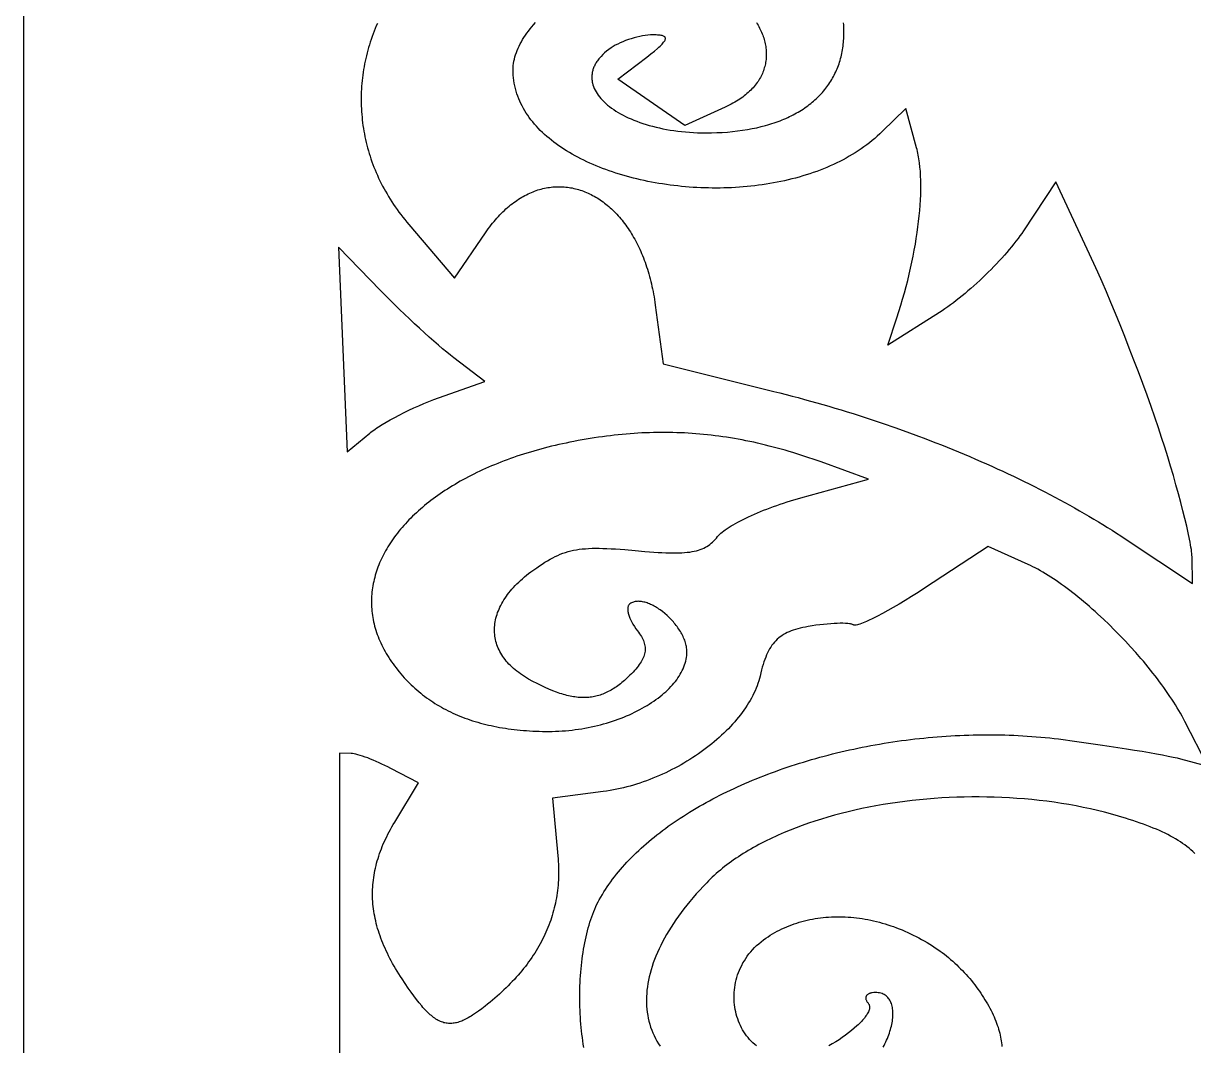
# Model space of a CAD drawing. Extents: x -500 to 500, y -999 to 1001.
# Drawn here: x -500.1 to -209, y -636.5 to -382.3 of the extents above; entities that cross this region are included whole.
import ezdxf

# ---------------------------------------------------------------- set-up
doc = ezdxf.new("R2010")
doc.units = 0
doc.layers.add('LAYER_1', color=18, linetype='CONTINUOUS')

msp = doc.modelspace()

# ---------------------------------------------------------------- linework, layer by layer
at = {"layer": 'LAYER_1'}
for points in [[(-0.07, -999.47), (499.93, -999.47), (497.95, 1000.53), (-500.07, 1000.53), (-500.07, -999.47)], [(-396.81, -475.4), (-385.32, -471.31), (-393.02, -465.43), (-393.86, -464.78), (-394.78, -464.03), (-395.78, -463.2), (-396.84, -462.29), (-397.95, -461.32), (-399.11, -460.29), (-400.31, -459.22), (-401.54, -458.1), (-402.78, -456.95), (-404.04, -455.78), (-405.29, -454.59), (-406.53, -453.39), (-407.75, -452.2), (-408.95, -451.02), (-410.1, -449.86), (-411.21, -448.73), (-421.71, -437.9), (-419.52, -488.83), (-413.91, -484.16), (-413.61, -483.92), (-413.28, -483.66), (-412.92, -483.41), (-412.55, -483.14), (-412.15, -482.87), (-411.73, -482.59), (-410.82, -482.03), (-409.85, -481.45), (-408.81, -480.85), (-407.71, -480.26), (-406.57, -479.66), (-405.39, -479.07), (-404.18, -478.48), (-402.96, -477.91), (-401.72, -477.36), (-400.47, -476.82), (-399.23, -476.32), (-398.01, -475.84)], [(-335.04, -538.49), (-335.04, -538.19), (-335.07, -537.88), (-335.1, -537.57), (-335.15, -537.26), (-335.21, -536.94), (-335.29, -536.63), (-335.37, -536.32), (-335.47, -536), (-335.58, -535.68), (-335.7, -535.37), (-335.84, -535.05), (-335.98, -534.74), (-336.13, -534.42), (-336.3, -534.11), (-336.47, -533.8), (-336.65, -533.49), (-336.85, -533.18), (-337.05, -532.88), (-337.25, -532.57), (-337.47, -532.27), (-337.69, -531.98), (-337.92, -531.68), (-338.16, -531.39), (-338.4, -531.11), (-338.9, -530.55), (-339.43, -530.02), (-339.97, -529.51), (-340.53, -529.02), (-341.1, -528.56), (-341.68, -528.13), (-341.97, -527.92), (-342.27, -527.73), (-342.56, -527.54), (-342.86, -527.37), (-343.15, -527.2), (-343.45, -527.04), (-343.74, -526.89), (-344.04, -526.75), (-344.33, -526.63), (-344.62, -526.51), (-344.91, -526.4), (-345.2, -526.31), (-345.49, -526.23), (-345.77, -526.16), (-346.05, -526.1), (-346.32, -526.05), (-346.59, -526.02), (-346.86, -526), (-347.12, -525.99), (-347.38, -526), (-347.63, -526.02), (-347.87, -526.06), (-348.11, -526.11), (-348.34, -526.17), (-348.57, -526.26), (-348.79, -526.35), (-349, -526.46), (-349.2, -526.59), (-349.31, -526.68), (-349.4, -526.77), (-349.49, -526.88), (-349.56, -527), (-349.62, -527.13), (-349.67, -527.28), (-349.71, -527.43), (-349.73, -527.59), (-349.75, -527.76), (-349.75, -527.94), (-349.74, -528.13), (-349.73, -528.33), (-349.7, -528.54), (-349.66, -528.75), (-349.61, -528.97), (-349.55, -529.19), (-349.49, -529.42), (-349.41, -529.66), (-349.22, -530.15), (-349, -530.66), (-348.73, -531.18), (-348.44, -531.71), (-348.1, -532.25), (-347.73, -532.79), (-347.33, -533.33), (-347.06, -533.69), (-346.81, -534.04), (-346.57, -534.39), (-346.36, -534.74), (-346.18, -535.08), (-346.01, -535.42), (-345.86, -535.75), (-345.73, -536.08), (-345.63, -536.41), (-345.54, -536.74), (-345.48, -537.06), (-345.44, -537.39), (-345.42, -537.71), (-345.42, -538.04), (-345.44, -538.36), (-345.49, -538.69), (-345.55, -539.01), (-345.64, -539.34), (-345.75, -539.67), (-345.88, -540.01), (-346.03, -540.34), (-346.21, -540.68), (-346.41, -541.03), (-346.63, -541.38), (-346.87, -541.73), (-347.13, -542.09), (-347.42, -542.45), (-347.73, -542.83), (-348.06, -543.2), (-348.42, -543.59), (-348.8, -543.98), (-349.2, -544.38), (-349.88, -545.03), (-350.55, -545.64), (-351.22, -546.2), (-351.55, -546.47), (-351.89, -546.73), (-352.22, -546.98), (-352.55, -547.22), (-352.89, -547.44), (-353.22, -547.66), (-353.56, -547.87), (-353.89, -548.07), (-354.23, -548.26), (-354.57, -548.43), (-354.91, -548.6), (-355.25, -548.76), (-355.59, -548.91), (-355.93, -549.05), (-356.27, -549.17), (-356.62, -549.29), (-356.96, -549.4), (-357.31, -549.5), (-357.66, -549.59), (-358.02, -549.67), (-358.37, -549.73), (-358.73, -549.79), (-359.09, -549.84), (-359.45, -549.88), (-359.82, -549.91), (-360.19, -549.93), (-360.56, -549.93), (-360.94, -549.93), (-361.31, -549.92), (-361.7, -549.9), (-362.08, -549.87), (-362.47, -549.83), (-362.87, -549.78), (-363.26, -549.72), (-363.67, -549.65), (-364.07, -549.57), (-364.48, -549.48), (-364.9, -549.38), (-365.32, -549.27), (-365.74, -549.15), (-366.17, -549.02), (-366.61, -548.88), (-367.5, -548.57), (-368.41, -548.22), (-369.34, -547.84), (-370.29, -547.41), (-371.28, -546.95), (-372.28, -546.44), (-373.32, -545.9), (-374.39, -545.32), (-374.92, -545.01), (-375.43, -544.7), (-375.93, -544.38), (-376.41, -544.05), (-376.87, -543.72), (-377.32, -543.38), (-377.75, -543.03), (-378.16, -542.68), (-378.55, -542.32), (-378.93, -541.96), (-379.29, -541.59), (-379.63, -541.22), (-379.96, -540.84), (-380.27, -540.45), (-380.56, -540.06), (-380.83, -539.67), (-381.09, -539.27), (-381.33, -538.87), (-381.55, -538.46), (-381.76, -538.05), (-381.94, -537.63), (-382.12, -537.22), (-382.27, -536.79), (-382.41, -536.37), (-382.53, -535.94), (-382.63, -535.51), (-382.71, -535.07), (-382.78, -534.64), (-382.83, -534.2), (-382.87, -533.76), (-382.88, -533.31), (-382.88, -532.87), (-382.86, -532.42), (-382.83, -531.97), (-382.78, -531.52), (-382.71, -531.07), (-382.62, -530.62), (-382.52, -530.17), (-382.4, -529.71), (-382.26, -529.26), (-382.11, -528.8), (-381.93, -528.35), (-381.74, -527.9), (-381.54, -527.44), (-381.32, -526.99), (-381.08, -526.54), (-380.82, -526.08), (-380.54, -525.63), (-380.25, -525.18), (-379.94, -524.73), (-379.62, -524.29), (-379.28, -523.84), (-378.92, -523.4), (-378.54, -522.96), (-378.15, -522.52), (-377.74, -522.08), (-377.31, -521.65), (-376.86, -521.22), (-376.4, -520.79), (-375.92, -520.36), (-375.43, -519.94), (-374.91, -519.52), (-374.39, -519.1), (-373.84, -518.69), (-373.1, -518.15), (-372.38, -517.64), (-371.68, -517.16), (-371, -516.71), (-370.34, -516.28), (-369.69, -515.89), (-369.04, -515.52), (-368.41, -515.17), (-367.77, -514.85), (-367.14, -514.56), (-366.51, -514.29), (-365.87, -514.05), (-365.23, -513.83), (-364.57, -513.63), (-363.9, -513.46), (-363.22, -513.3), (-362.52, -513.17), (-361.79, -513.06), (-361.05, -512.97), (-360.27, -512.9), (-359.47, -512.85), (-358.63, -512.81), (-357.76, -512.8), (-356.86, -512.8), (-355.91, -512.82), (-354.92, -512.85), (-353.88, -512.9), (-352.79, -512.96), (-351.65, -513.04), (-350.46, -513.14), (-347.9, -513.36), (-345.46, -513.58), (-344.33, -513.67), (-343.25, -513.75), (-342.21, -513.81), (-341.23, -513.86), (-340.3, -513.9), (-339.41, -513.93), (-338.56, -513.95), (-337.76, -513.95), (-337, -513.93), (-336.28, -513.9), (-335.59, -513.86), (-334.94, -513.8), (-334.33, -513.73), (-333.74, -513.64), (-333.19, -513.54), (-332.67, -513.42), (-332.17, -513.28), (-331.7, -513.13), (-331.25, -512.96), (-330.82, -512.77), (-330.41, -512.56), (-330.03, -512.34), (-329.66, -512.1), (-329.3, -511.84), (-328.96, -511.56), (-328.63, -511.27), (-328.3, -510.95), (-327.99, -510.62), (-327.69, -510.26), (-327.38, -509.88), (-327.16, -509.62), (-326.9, -509.35), (-326.6, -509.07), (-326.26, -508.78), (-325.88, -508.49), (-325.47, -508.18), (-325.02, -507.88), (-324.54, -507.57), (-324.03, -507.25), (-323.49, -506.93), (-322.92, -506.61), (-322.32, -506.29), (-321.7, -505.96), (-321.05, -505.63), (-320.38, -505.3), (-319.69, -504.97), (-318.97, -504.65), (-318.24, -504.32), (-317.49, -503.99), (-316.72, -503.67), (-315.94, -503.35), (-315.14, -503.04), (-314.33, -502.73), (-313.5, -502.42), (-312.67, -502.12), (-311.83, -501.83), (-310.98, -501.54), (-310.12, -501.26), (-309.26, -500.99), (-308.4, -500.72), (-307.53, -500.47), (-306.67, -500.23), (-289.86, -495.59), (-301.64, -491.34), (-303.65, -490.63), (-304.66, -490.29), (-305.66, -489.95), (-306.66, -489.63), (-307.65, -489.31), (-308.64, -489.01), (-309.63, -488.71), (-310.61, -488.42), (-311.6, -488.15), (-312.58, -487.88), (-313.55, -487.62), (-314.53, -487.37), (-315.5, -487.12), (-316.47, -486.89), (-317.44, -486.67), (-318.41, -486.45), (-319.38, -486.25), (-320.34, -486.05), (-321.3, -485.86), (-322.26, -485.68), (-323.22, -485.52), (-324.18, -485.36), (-325.14, -485.2), (-326.1, -485.06), (-327.06, -484.93), (-328.01, -484.8), (-328.97, -484.69), (-329.92, -484.58), (-330.88, -484.48), (-331.83, -484.4), (-332.79, -484.32), (-333.74, -484.25), (-334.7, -484.18), (-335.66, -484.13), (-336.61, -484.09), (-337.57, -484.05), (-338.53, -484.03), (-339.49, -484.01), (-340.45, -484), (-341.41, -484), (-342.37, -484.01), (-343.34, -484.03), (-344.3, -484.05), (-345.27, -484.09), (-346.24, -484.13), (-347.21, -484.19), (-348.18, -484.25), (-349.16, -484.32), (-350.14, -484.4), (-351.12, -484.49), (-352.1, -484.58), (-353.08, -484.69), (-354.07, -484.8), (-355.06, -484.93), (-356.06, -485.06), (-357.05, -485.2), (-358.06, -485.35), (-359.06, -485.51), (-360.07, -485.67), (-361.08, -485.85), (-362.09, -486.03), (-363.11, -486.22), (-364.14, -486.42), (-365.07, -486.62), (-365.99, -486.81), (-366.9, -487.01), (-367.81, -487.22), (-368.71, -487.44), (-369.61, -487.66), (-370.49, -487.89), (-371.37, -488.12), (-372.24, -488.36), (-373.1, -488.61), (-373.96, -488.86), (-374.81, -489.12), (-375.65, -489.38), (-376.48, -489.65), (-377.3, -489.93), (-378.12, -490.21), (-378.93, -490.49), (-379.73, -490.79), (-380.52, -491.08), (-381.31, -491.39), (-382.08, -491.69), (-382.85, -492.01), (-383.61, -492.32), (-384.36, -492.65), (-385.1, -492.97), (-385.84, -493.31), (-386.56, -493.65), (-387.28, -493.99), (-387.99, -494.34), (-388.69, -494.69), (-389.38, -495.04), (-390.07, -495.41), (-390.74, -495.77), (-391.41, -496.14), (-392.06, -496.52), (-392.71, -496.9), (-393.35, -497.28), (-393.98, -497.67), (-394.6, -498.06), (-395.21, -498.46), (-395.81, -498.86), (-396.41, -499.26), (-396.99, -499.67), (-397.57, -500.08), (-398.13, -500.5), (-398.69, -500.92), (-399.23, -501.34), (-399.77, -501.77), (-400.3, -502.2), (-400.82, -502.63), (-401.33, -503.07), (-401.83, -503.51), (-402.31, -503.95), (-402.79, -504.4), (-403.26, -504.85), (-403.72, -505.3), (-404.17, -505.76), (-404.61, -506.22), (-405.04, -506.68), (-405.46, -507.14), (-405.87, -507.61), (-406.27, -508.08), (-406.66, -508.55), (-407.04, -509.03), (-407.41, -509.51), (-407.77, -509.99), (-408.12, -510.47), (-408.45, -510.96), (-408.78, -511.45), (-409.1, -511.94), (-409.4, -512.43), (-409.7, -512.92), (-409.98, -513.42), (-410.26, -513.92), (-410.52, -514.42), (-410.77, -514.92), (-411.01, -515.43), (-411.25, -515.93), (-411.46, -516.44), (-411.67, -516.95), (-411.87, -517.46), (-412.06, -517.97), (-412.23, -518.48), (-412.4, -519), (-412.55, -519.52), (-412.69, -520.03), (-412.82, -520.55), (-412.94, -521.07), (-413.04, -521.59), (-413.14, -522.11), (-413.22, -522.64), (-413.3, -523.16), (-413.36, -523.68), (-413.41, -524.21), (-413.44, -524.74), (-413.47, -525.26), (-413.48, -525.79), (-413.48, -526.32), (-413.47, -526.84), (-413.45, -527.37), (-413.42, -527.9), (-413.37, -528.43), (-413.31, -528.96), (-413.24, -529.49), (-413.16, -530.02), (-413.06, -530.55), (-412.95, -531.08), (-412.83, -531.61), (-412.7, -532.13), (-412.56, -532.66), (-412.4, -533.19), (-412.23, -533.72), (-412.04, -534.25), (-411.85, -534.77), (-411.64, -535.3), (-411.42, -535.83), (-411.19, -536.35), (-410.94, -536.88), (-410.68, -537.4), (-410.41, -537.92), (-410.12, -538.44), (-409.82, -538.97), (-409.51, -539.49), (-409.18, -540), (-408.85, -540.52), (-408.49, -541.04), (-408.13, -541.55), (-407.75, -542.07), (-407.36, -542.57), (-406.97, -543.07), (-406.57, -543.56), (-406.16, -544.05), (-405.75, -544.52), (-405.33, -544.99), (-404.9, -545.45), (-404.47, -545.9), (-404.03, -546.34), (-403.58, -546.78), (-403.13, -547.2), (-402.67, -547.62), (-402.2, -548.03), (-401.73, -548.43), (-401.25, -548.83), (-400.76, -549.21), (-400.27, -549.59), (-399.77, -549.96), (-399.26, -550.32), (-398.75, -550.68), (-398.23, -551.02), (-397.71, -551.36), (-397.17, -551.69), (-396.63, -552.01), (-396.09, -552.33), (-395.53, -552.63), (-394.97, -552.93), (-394.4, -553.22), (-393.83, -553.5), (-393.25, -553.77), (-392.66, -554.04), (-392.07, -554.29), (-391.47, -554.54), (-390.86, -554.79), (-390.24, -555.02), (-389.62, -555.24), (-388.99, -555.46), (-388.35, -555.67), (-387.71, -555.87), (-387.06, -556.07), (-386.4, -556.25), (-385.74, -556.43), (-385.07, -556.6), (-384.39, -556.76), (-383.71, -556.91), (-383.02, -557.06), (-382.32, -557.2), (-381.61, -557.33), (-380.9, -557.45), (-380.18, -557.56), (-379.45, -557.67), (-378.72, -557.77), (-377.97, -557.86), (-377.23, -557.94), (-376.47, -558.02), (-375.71, -558.08), (-374.94, -558.14), (-374.16, -558.19), (-373.38, -558.24), (-372.59, -558.27), (-371.79, -558.3), (-370.98, -558.32), (-370.17, -558.33), (-369.35, -558.33), (-368.52, -558.33), (-367.69, -558.31), (-366.86, -558.27), (-366.04, -558.22), (-365.22, -558.16), (-364.4, -558.09), (-363.59, -558), (-362.78, -557.9), (-361.98, -557.79), (-361.18, -557.67), (-360.38, -557.53), (-359.6, -557.38), (-358.81, -557.22), (-358.04, -557.05), (-357.27, -556.87), (-356.51, -556.68), (-355.75, -556.47), (-355, -556.26), (-354.26, -556.03), (-353.53, -555.8), (-352.81, -555.55), (-352.1, -555.3), (-351.39, -555.03), (-350.7, -554.76), (-350.01, -554.48), (-349.34, -554.19), (-348.68, -553.88), (-348.03, -553.58), (-347.39, -553.26), (-346.76, -552.93), (-346.15, -552.6), (-345.54, -552.26), (-344.95, -551.91), (-344.38, -551.55), (-343.81, -551.19), (-343.26, -550.82), (-342.73, -550.44), (-342.21, -550.06), (-341.71, -549.67), (-341.22, -549.28), (-340.74, -548.87), (-340.29, -548.47), (-339.85, -548.06), (-339.42, -547.64), (-339.02, -547.21), (-338.63, -546.79), (-338.26, -546.35), (-337.9, -545.92), (-337.57, -545.48), (-337.26, -545.03), (-336.96, -544.58), (-336.68, -544.13), (-336.43, -543.67), (-336.19, -543.22), (-335.98, -542.75), (-335.78, -542.29), (-335.61, -541.82), (-335.46, -541.35), (-335.33, -540.88), (-335.23, -540.4), (-335.14, -539.93), (-335.08, -539.45), (-335.05, -538.97)]]:
    msp.add_lwpolyline(points, close=True, dxfattribs=at)
for points in [[(-412.01, -382.26), (-412.29, -382.91), (-412.57, -383.57), (-412.83, -384.24), (-413.08, -384.9), (-413.32, -385.57), (-413.55, -386.24), (-413.78, -386.91), (-413.99, -387.59), (-414.19, -388.26), (-414.38, -388.94), (-414.56, -389.62), (-414.73, -390.3), (-414.89, -390.99), (-415.04, -391.67), (-415.18, -392.36), (-415.31, -393.05), (-415.43, -393.74), (-415.54, -394.43), (-415.64, -395.12), (-415.73, -395.82), (-415.81, -396.51), (-415.87, -397.21), (-415.93, -397.9), (-415.97, -398.6), (-416.01, -399.3), (-416.03, -400), (-416.05, -400.7), (-416.05, -401.4), (-416.04, -402.09), (-416.03, -402.79), (-416, -403.49), (-415.96, -404.19), (-415.91, -404.89), (-415.84, -405.59), (-415.77, -406.29), (-415.69, -406.99), (-415.6, -407.68), (-415.49, -408.38), (-415.37, -409.08), (-415.25, -409.77), (-415.11, -410.47), (-414.96, -411.16), (-414.8, -411.85), (-414.63, -412.55), (-414.45, -413.24), (-414.25, -413.93), (-414.05, -414.61), (-413.83, -415.3), (-413.61, -415.98), (-413.37, -416.67), (-413.12, -417.35), (-412.86, -418.03), (-412.58, -418.7), (-412.3, -419.38), (-412.01, -420.05), (-411.7, -420.72), (-411.38, -421.39), (-411.05, -422.05), (-410.71, -422.72), (-410.36, -423.38), (-410, -424.03), (-409.62, -424.69), (-409.24, -425.34), (-408.84, -425.99), (-408.43, -426.63), (-408.01, -427.28), (-407.57, -427.92), (-407.13, -428.55), (-406.67, -429.18), (-406.2, -429.81), (-405.72, -430.44), (-405.23, -431.06), (-404.73, -431.68), (-404.21, -432.29), (-392.83, -445.62), (-385.11, -434.32), (-384.77, -433.82), (-384.42, -433.34), (-384.07, -432.87), (-383.71, -432.4), (-383.36, -431.95), (-383, -431.52), (-382.63, -431.09), (-382.27, -430.67), (-381.9, -430.27), (-381.53, -429.87), (-381.16, -429.49), (-380.78, -429.12), (-380.41, -428.76), (-380.03, -428.41), (-379.64, -428.07), (-379.26, -427.75), (-378.87, -427.43), (-378.49, -427.13), (-378.1, -426.83), (-377.7, -426.55), (-377.31, -426.28), (-376.92, -426.01), (-376.52, -425.76), (-376.12, -425.52), (-375.72, -425.29), (-375.32, -425.08), (-374.92, -424.87), (-374.52, -424.67), (-374.11, -424.48), (-373.71, -424.31), (-373.3, -424.14), (-372.9, -423.98), (-372.49, -423.84), (-372.08, -423.7), (-371.68, -423.58), (-371.27, -423.47), (-370.86, -423.36), (-370.45, -423.27), (-370.04, -423.18), (-369.63, -423.11), (-369.22, -423.05), (-368.81, -422.99), (-368.4, -422.95), (-368, -422.92), (-367.59, -422.89), (-367.18, -422.88), (-366.77, -422.88), (-366.36, -422.88), (-365.96, -422.9), (-365.55, -422.93), (-365.15, -422.96), (-364.74, -423.01), (-364.34, -423.06), (-363.94, -423.13), (-363.54, -423.2), (-363.14, -423.29), (-362.74, -423.38), (-362.34, -423.49), (-361.95, -423.6), (-361.55, -423.72), (-361.16, -423.85), (-360.77, -424), (-360.38, -424.15), (-359.99, -424.31), (-359.61, -424.47), (-359.22, -424.65), (-358.84, -424.84), (-358.47, -425.04), (-358.09, -425.24), (-357.71, -425.46), (-357.34, -425.68), (-356.97, -425.92), (-356.61, -426.16), (-356.24, -426.41), (-355.88, -426.67), (-355.53, -426.94), (-355.17, -427.22), (-354.82, -427.5), (-354.47, -427.8), (-354.12, -428.1), (-353.78, -428.42), (-353.44, -428.74), (-353.11, -429.07), (-352.77, -429.41), (-352.44, -429.75), (-352.12, -430.11), (-351.8, -430.48), (-351.48, -430.85), (-351.17, -431.23), (-350.86, -431.62), (-350.55, -432.02), (-350.25, -432.42), (-349.96, -432.84), (-349.66, -433.26), (-349.38, -433.69), (-349.09, -434.13), (-348.81, -434.58), (-348.54, -435.04), (-348.27, -435.5), (-348, -435.97), (-347.75, -436.45), (-347.49, -436.94), (-347.24, -437.44), (-347, -437.94), (-346.76, -438.45), (-346.52, -438.97), (-346.29, -439.5), (-346.07, -440.03), (-345.85, -440.58), (-345.64, -441.13), (-345.44, -441.69), (-345.24, -442.25), (-345.04, -442.83), (-344.85, -443.41), (-344.67, -443.99), (-344.5, -444.59), (-344.33, -445.19), (-344.16, -445.81), (-344.01, -446.42), (-343.86, -447.05), (-343.71, -447.68), (-343.57, -448.32), (-343.44, -448.97), (-343.32, -449.63), (-343.2, -450.29), (-343.09, -450.96), (-342.99, -451.63), (-342.9, -452.32), (-340.93, -466.97), (-313.43, -473.77), (-311.89, -474.15), (-310.36, -474.54), (-308.83, -474.94), (-307.31, -475.34), (-305.78, -475.76), (-304.26, -476.18), (-302.74, -476.6), (-301.22, -477.04), (-299.71, -477.48), (-298.2, -477.93), (-296.69, -478.38), (-295.18, -478.85), (-293.68, -479.31), (-292.18, -479.79), (-289.2, -480.76), (-286.23, -481.76), (-283.28, -482.78), (-280.35, -483.83), (-277.45, -484.9), (-276, -485.44), (-274.56, -485.99), (-273.13, -486.55), (-271.7, -487.11), (-270.28, -487.68), (-268.87, -488.25), (-267.46, -488.83), (-266.06, -489.41), (-264.66, -490), (-263.28, -490.6), (-261.9, -491.2), (-260.53, -491.8), (-259.17, -492.41), (-257.81, -493.02), (-256.46, -493.64), (-255.13, -494.27), (-253.8, -494.89), (-252.48, -495.53), (-251.16, -496.16), (-249.86, -496.81), (-248.57, -497.45), (-247.28, -498.1), (-246.01, -498.76), (-244.74, -499.42), (-243.49, -500.08), (-242.25, -500.75), (-241.01, -501.42), (-239.79, -502.09), (-238.58, -502.77), (-237.37, -503.45), (-236.18, -504.14), (-235.01, -504.83), (-233.84, -505.52), (-232.68, -506.21), (-231.54, -506.91), (-230.4, -507.62), (-229.28, -508.32), (-228.18, -509.03), (-227.08, -509.74), (-226, -510.46), (-209.3, -521.57), (-209.38, -514.92), (-209.4, -514.55), (-209.43, -514.12), (-209.48, -513.64), (-209.55, -513.11), (-209.64, -512.53), (-209.75, -511.91), (-209.87, -511.24), (-210.01, -510.52), (-210.33, -508.97), (-210.71, -507.26), (-211.15, -505.42), (-211.64, -503.46), (-212.18, -501.4), (-212.76, -499.24), (-213.38, -497.01), (-214.03, -494.72), (-214.72, -492.38), (-215.44, -490.02), (-216.18, -487.64), (-216.94, -485.26), (-217.75, -482.81), (-218.63, -480.23), (-219.58, -477.52), (-220.58, -474.73), (-221.63, -471.86), (-222.72, -468.94), (-223.84, -466), (-224.98, -463.05), (-226.13, -460.12), (-227.29, -457.23), (-228.44, -454.4), (-229.57, -451.66), (-230.69, -449.02), (-231.77, -446.51), (-232.82, -444.15), (-233.82, -441.96), (-243.22, -421.66), (-251.29, -433.84), (-251.72, -434.48), (-252.18, -435.12), (-252.66, -435.78), (-253.17, -436.45), (-253.71, -437.13), (-254.26, -437.82), (-254.84, -438.51), (-255.44, -439.21), (-256.05, -439.91), (-256.68, -440.62), (-257.33, -441.32), (-257.99, -442.03), (-258.67, -442.73), (-259.35, -443.44), (-260.05, -444.13), (-260.76, -444.83), (-261.47, -445.51), (-262.19, -446.19), (-262.92, -446.86), (-263.65, -447.52), (-264.38, -448.17), (-265.11, -448.8), (-265.84, -449.42), (-266.57, -450.03), (-267.3, -450.61), (-268.02, -451.18), (-268.74, -451.73), (-269.45, -452.26), (-270.15, -452.77), (-270.84, -453.25), (-271.52, -453.71), (-272.19, -454.14), (-285.02, -462.26), (-282.81, -455.49), (-282.3, -453.93), (-281.82, -452.37), (-281.36, -450.81), (-280.93, -449.26), (-280.51, -447.72), (-280.11, -446.18), (-279.74, -444.65), (-279.39, -443.13), (-279.06, -441.62), (-278.75, -440.13), (-278.46, -438.65), (-278.2, -437.18), (-277.96, -435.73), (-277.74, -434.3), (-277.55, -432.89), (-277.38, -431.5), (-277.23, -430.14), (-277.1, -428.79), (-277, -427.47), (-276.92, -426.18), (-276.87, -424.92), (-276.84, -423.68), (-276.83, -422.48), (-276.85, -421.31), (-276.89, -420.17), (-276.96, -419.06), (-277.05, -417.99), (-277.17, -416.96), (-277.24, -416.46), (-277.31, -415.96), (-277.39, -415.48), (-277.48, -415.01), (-277.57, -414.55), (-277.67, -414.1), (-277.78, -413.65), (-277.89, -413.23), (-280.57, -403.4), (-286.43, -409.16), (-287.04, -409.75), (-287.66, -410.32), (-288.3, -410.88), (-288.95, -411.43), (-289.62, -411.96), (-290.3, -412.48), (-290.99, -412.99), (-291.7, -413.48), (-292.42, -413.96), (-293.14, -414.43), (-293.89, -414.89), (-294.64, -415.33), (-295.4, -415.76), (-296.18, -416.18), (-296.96, -416.58), (-297.76, -416.98), (-298.56, -417.36), (-299.38, -417.72), (-300.2, -418.08), (-301.04, -418.42), (-301.88, -418.75), (-302.73, -419.07), (-303.59, -419.38), (-304.45, -419.67), (-305.33, -419.95), (-306.21, -420.22), (-307.09, -420.48), (-307.99, -420.72), (-308.89, -420.96), (-309.8, -421.18), (-310.71, -421.39), (-311.63, -421.59), (-312.55, -421.78), (-313.48, -421.95), (-314.41, -422.12), (-315.34, -422.27), (-316.28, -422.41), (-317.23, -422.54), (-318.17, -422.66), (-319.12, -422.76), (-320.07, -422.86), (-321.03, -422.94), (-321.98, -423.01), (-322.94, -423.08), (-323.9, -423.13), (-324.86, -423.17), (-325.82, -423.2), (-326.78, -423.21), (-327.75, -423.22), (-328.71, -423.22), (-329.67, -423.2), (-330.63, -423.18), (-331.59, -423.14), (-332.55, -423.09), (-333.5, -423.04), (-334.46, -422.97), (-335.41, -422.89), (-336.36, -422.8), (-337.31, -422.7), (-338.25, -422.59), (-339.19, -422.47), (-340.13, -422.34), (-341.06, -422.21), (-341.99, -422.06), (-342.91, -421.9), (-343.83, -421.73), (-344.74, -421.55), (-345.65, -421.36), (-346.55, -421.16), (-347.44, -420.95), (-348.33, -420.73), (-349.21, -420.5), (-350.09, -420.26), (-350.96, -420.01), (-351.81, -419.75), (-352.67, -419.49), (-353.51, -419.21), (-354.34, -418.92), (-355.17, -418.63), (-355.98, -418.32), (-356.79, -418.01), (-357.59, -417.69), (-358.37, -417.36), (-359.15, -417.01), (-359.91, -416.66), (-360.67, -416.31), (-361.41, -415.94), (-362.14, -415.56), (-362.86, -415.17), (-363.56, -414.78), (-364.26, -414.38), (-364.94, -413.96), (-365.61, -413.54), (-366.26, -413.11), (-366.9, -412.68), (-367.53, -412.23), (-368.14, -411.78), (-368.73, -411.31), (-369.32, -410.84), (-369.88, -410.36), (-370.43, -409.88), (-370.97, -409.38), (-371.49, -408.88), (-371.99, -408.36), (-372.47, -407.84), (-372.94, -407.32), (-373.39, -406.78), (-373.82, -406.24), (-374.24, -405.68), (-374.63, -405.12), (-375.01, -404.56), (-375.37, -403.98), (-375.71, -403.4), (-376.03, -402.81), (-376.32, -402.21), (-376.6, -401.61), (-376.86, -401), (-377.1, -400.38), (-377.32, -399.75), (-377.51, -399.12), (-377.68, -398.47), (-377.83, -397.83), (-377.96, -397.17), (-378.07, -396.51), (-378.15, -395.84), (-378.21, -395.16), (-378.25, -394.48), (-378.26, -393.79), (-378.25, -393.27), (-378.21, -392.75), (-378.14, -392.22), (-378.05, -391.69), (-377.94, -391.16), (-377.8, -390.62), (-377.64, -390.08), (-377.45, -389.55), (-377.24, -389.01), (-377.02, -388.47), (-376.76, -387.93), (-376.49, -387.39), (-376.2, -386.85), (-375.89, -386.31), (-375.55, -385.77), (-375.2, -385.24), (-374.83, -384.7), (-374.45, -384.17), (-374.04, -383.64), (-373.62, -383.12), (-373.18, -382.59), (-372.72, -382.08)], [(-317.72, -382.05), (-317.51, -382.39), (-317.31, -382.73), (-317.12, -383.08), (-316.94, -383.43), (-316.77, -383.78), (-316.61, -384.13), (-316.45, -384.48), (-316.31, -384.84), (-316.17, -385.19), (-316.04, -385.55), (-315.93, -385.9), (-315.82, -386.26), (-315.72, -386.62), (-315.63, -386.97), (-315.56, -387.33), (-315.49, -387.69), (-315.43, -388.05), (-315.38, -388.41), (-315.34, -388.76), (-315.31, -389.12), (-315.29, -389.48), (-315.28, -389.84), (-315.28, -390.19), (-315.3, -390.55), (-315.32, -390.9), (-315.35, -391.26), (-315.39, -391.61), (-315.45, -391.96), (-315.51, -392.31), (-315.59, -392.66), (-315.67, -393), (-315.77, -393.35), (-315.88, -393.69), (-315.99, -394.03), (-316.12, -394.37), (-316.26, -394.71), (-316.42, -395.05), (-316.58, -395.38), (-316.75, -395.71), (-316.94, -396.04), (-317.13, -396.36), (-317.34, -396.69), (-317.56, -397.01), (-317.8, -397.32), (-318.04, -397.64), (-318.29, -397.95), (-318.56, -398.26), (-318.84, -398.56), (-319.13, -398.86), (-319.43, -399.16), (-319.75, -399.45), (-320.08, -399.74), (-320.42, -400.02), (-320.77, -400.3), (-321.13, -400.58), (-321.51, -400.85), (-321.9, -401.12), (-322.3, -401.38), (-322.71, -401.64), (-323.14, -401.89), (-323.58, -402.14), (-324.03, -402.38), (-324.5, -402.62), (-324.98, -402.85), (-325.47, -403.08), (-335.55, -407.63), (-352.22, -396.14), (-344.99, -390.64), (-343.98, -389.86), (-343.1, -389.15), (-342.34, -388.52), (-342.01, -388.22), (-341.71, -387.94), (-341.44, -387.68), (-341.2, -387.43), (-340.99, -387.2), (-340.81, -386.98), (-340.66, -386.78), (-340.54, -386.59), (-340.46, -386.42), (-340.4, -386.25), (-340.37, -386.1), (-340.37, -385.97), (-340.38, -385.9), (-340.4, -385.84), (-340.43, -385.78), (-340.46, -385.73), (-340.55, -385.62), (-340.67, -385.53), (-340.82, -385.45), (-341, -385.38), (-341.21, -385.32), (-341.44, -385.26), (-341.71, -385.22), (-342, -385.19), (-342.33, -385.16), (-342.68, -385.14), (-343.06, -385.13), (-343.47, -385.13), (-343.76, -385.13), (-344.07, -385.14), (-344.71, -385.19), (-345.37, -385.27), (-346.06, -385.38), (-346.76, -385.52), (-347.46, -385.68), (-348.18, -385.87), (-348.89, -386.08), (-349.59, -386.31), (-350.29, -386.56), (-350.96, -386.83), (-351.62, -387.11), (-352.24, -387.41), (-352.83, -387.72), (-353.39, -388.04), (-353.65, -388.21), (-353.9, -388.37), (-354.47, -388.78), (-355, -389.2), (-355.5, -389.62), (-355.95, -390.04), (-356.37, -390.47), (-356.76, -390.9), (-356.94, -391.12), (-357.11, -391.34), (-357.27, -391.55), (-357.42, -391.77), (-357.56, -391.99), (-357.69, -392.21), (-357.82, -392.44), (-357.93, -392.66), (-358.04, -392.88), (-358.14, -393.1), (-358.23, -393.32), (-358.31, -393.55), (-358.39, -393.77), (-358.45, -393.99), (-358.51, -394.22), (-358.55, -394.44), (-358.59, -394.66), (-358.63, -394.89), (-358.65, -395.11), (-358.67, -395.34), (-358.67, -395.56), (-358.67, -395.78), (-358.66, -396.01), (-358.65, -396.23), (-358.62, -396.45), (-358.59, -396.67), (-358.55, -396.9), (-358.5, -397.12), (-358.39, -397.56), (-358.24, -398), (-358.06, -398.43), (-357.86, -398.87), (-357.62, -399.3), (-357.36, -399.73), (-357.06, -400.15), (-356.74, -400.57), (-356.4, -400.98), (-356.02, -401.39), (-355.62, -401.79), (-355.2, -402.18), (-354.74, -402.57), (-354.27, -402.96), (-353.77, -403.33), (-353.24, -403.7), (-352.69, -404.06), (-352.12, -404.42), (-351.52, -404.76), (-350.9, -405.09), (-350.26, -405.42), (-349.6, -405.74), (-348.91, -406.04), (-348.21, -406.34), (-347.48, -406.62), (-346.73, -406.89), (-345.97, -407.16), (-345.18, -407.41), (-344.38, -407.64), (-343.56, -407.87), (-342.71, -408.08), (-341.86, -408.28), (-340.98, -408.46), (-340.09, -408.64), (-339.18, -408.79), (-338.25, -408.93), (-337.31, -409.06), (-336.35, -409.17), (-335.38, -409.26), (-334.4, -409.34), (-333.4, -409.4), (-332.39, -409.45), (-331.36, -409.48), (-330.32, -409.48), (-328.93, -409.47), (-327.58, -409.43), (-326.24, -409.37), (-324.94, -409.28), (-323.66, -409.16), (-322.4, -409.02), (-321.18, -408.85), (-319.98, -408.66), (-318.8, -408.45), (-317.66, -408.21), (-316.54, -407.95), (-315.45, -407.66), (-314.92, -407.51), (-314.39, -407.35), (-313.87, -407.19), (-313.35, -407.02), (-312.85, -406.85), (-312.35, -406.67), (-311.85, -406.48), (-311.37, -406.29), (-310.89, -406.09), (-310.42, -405.89), (-309.96, -405.68), (-309.5, -405.46), (-309.05, -405.25), (-308.61, -405.02), (-308.17, -404.79), (-307.74, -404.55), (-307.32, -404.31), (-306.91, -404.07), (-306.5, -403.81), (-306.1, -403.56), (-305.71, -403.29), (-305.33, -403.03), (-304.95, -402.75), (-304.58, -402.48), (-304.22, -402.19), (-303.87, -401.9), (-303.52, -401.61), (-303.18, -401.31), (-302.85, -401.01), (-302.52, -400.7), (-302.21, -400.39), (-301.9, -400.07), (-301.6, -399.75), (-301.3, -399.42), (-301.02, -399.09), (-300.74, -398.75), (-300.47, -398.41), (-300.2, -398.06), (-299.95, -397.71), (-299.7, -397.35), (-299.46, -396.99), (-299.23, -396.63), (-299, -396.26), (-298.79, -395.88), (-298.58, -395.5), (-298.38, -395.12), (-298.19, -394.73), (-298, -394.34), (-297.82, -393.94), (-297.65, -393.54), (-297.49, -393.13), (-297.34, -392.72), (-297.19, -392.31), (-297.06, -391.89), (-296.93, -391.47), (-296.81, -391.04), (-296.69, -390.61), (-296.59, -390.17), (-296.49, -389.73), (-296.4, -389.29), (-296.32, -388.84), (-296.25, -388.39), (-296.19, -387.93), (-296.13, -387.47), (-296.08, -387.01), (-296.04, -386.54), (-296.01, -386.07), (-295.99, -385.6), (-295.97, -385.12), (-295.97, -384.63), (-295.97, -384.15), (-295.98, -383.66), (-296, -383.16), (-296.03, -382.67), (-296.06, -382.16)], [(-360.66, -636.92), (-360.8, -636.1), (-360.92, -635.28), (-361.03, -634.46), (-361.14, -633.63), (-361.23, -632.79), (-361.32, -631.94), (-361.4, -631.1), (-361.46, -630.25), (-361.52, -629.39), (-361.57, -628.53), (-361.61, -627.67), (-361.64, -626.81), (-361.66, -625.95), (-361.67, -625.09), (-361.67, -624.23), (-361.66, -623.37), (-361.65, -622.51), (-361.62, -621.65), (-361.59, -620.79), (-361.54, -619.94), (-361.49, -619.09), (-361.42, -618.25), (-361.35, -617.41), (-361.27, -616.58), (-361.18, -615.75), (-361.08, -614.93), (-360.97, -614.11), (-360.85, -613.31), (-360.72, -612.51), (-360.58, -611.72), (-360.43, -610.94), (-360.28, -610.17), (-360.11, -609.41), (-359.94, -608.66), (-359.75, -607.92), (-359.56, -607.2), (-359.35, -606.49), (-359.14, -605.79), (-358.92, -605.1), (-358.69, -604.43), (-358.45, -603.78), (-358.2, -603.14), (-357.94, -602.52), (-357.67, -601.91), (-357.39, -601.32), (-357.11, -600.75), (-356.81, -600.2), (-356.44, -599.55), (-356.06, -598.91), (-355.67, -598.27), (-355.26, -597.63), (-354.84, -597), (-354.41, -596.37), (-353.96, -595.74), (-353.5, -595.12), (-353.03, -594.5), (-352.54, -593.88), (-352.05, -593.27), (-351.54, -592.67), (-351.01, -592.06), (-350.48, -591.46), (-349.93, -590.87), (-349.37, -590.28), (-348.8, -589.69), (-348.22, -589.11), (-347.63, -588.53), (-347.02, -587.96), (-346.41, -587.39), (-345.78, -586.82), (-345.14, -586.26), (-344.49, -585.7), (-343.84, -585.15), (-343.16, -584.6), (-342.48, -584.06), (-341.79, -583.52), (-341.09, -582.99), (-340.38, -582.46), (-339.66, -581.94), (-338.93, -581.42), (-338.19, -580.9), (-337.43, -580.39), (-336.67, -579.89), (-335.9, -579.39), (-335.13, -578.89), (-334.34, -578.4), (-333.54, -577.92), (-332.73, -577.44), (-331.92, -576.96), (-331.1, -576.49), (-330.26, -576.03), (-329.42, -575.57), (-328.57, -575.12), (-327.72, -574.67), (-326.85, -574.23), (-325.98, -573.79), (-325.1, -573.36), (-324.21, -572.93), (-323.31, -572.51), (-322.41, -572.1), (-321.5, -571.69), (-320.58, -571.29), (-319.66, -570.89), (-318.72, -570.5), (-317.79, -570.11), (-316.84, -569.73), (-315.89, -569.36), (-314.93, -568.99), (-313.97, -568.63), (-313, -568.27), (-312.02, -567.92), (-311.04, -567.58), (-310.05, -567.24), (-309.05, -566.91), (-308.05, -566.59), (-307.05, -566.27), (-306.04, -565.96), (-305.02, -565.65), (-304, -565.35), (-302.98, -565.06), (-301.95, -564.77), (-300.91, -564.49), (-299.87, -564.22), (-298.83, -563.95), (-297.78, -563.69), (-296.72, -563.44), (-295.67, -563.19), (-294.61, -562.95), (-293.54, -562.72), (-292.47, -562.5), (-291.4, -562.28), (-290.33, -562.07), (-289.25, -561.86), (-288.17, -561.67), (-287.08, -561.47), (-285.99, -561.29), (-284.9, -561.12), (-283.81, -560.95), (-282.71, -560.79), (-281.62, -560.63), (-280.51, -560.49), (-279.41, -560.35), (-278.31, -560.22), (-277.2, -560.09), (-276.09, -559.98), (-274.98, -559.87), (-273.87, -559.77), (-272.75, -559.67), (-271.64, -559.59), (-270.52, -559.51), (-269.4, -559.44), (-268.29, -559.38), (-267.17, -559.32), (-266.05, -559.28), (-264.93, -559.24), (-263.81, -559.21), (-262.68, -559.19), (-261.56, -559.17), (-260.44, -559.17), (-259.32, -559.17), (-258.2, -559.18), (-257.08, -559.2), (-255.96, -559.23), (-254.83, -559.26), (-253.72, -559.31), (-252.6, -559.36), (-251.48, -559.42), (-250.36, -559.49), (-249.24, -559.57), (-248.13, -559.65), (-247.02, -559.75), (-245.9, -559.85), (-244.79, -559.97), (-243.69, -560.09), (-242.58, -560.22), (-241.47, -560.36), (-239.16, -560.67), (-236.85, -560.98), (-234.54, -561.31), (-232.26, -561.64), (-230.01, -561.97), (-227.83, -562.31), (-225.71, -562.64), (-223.68, -562.97), (-221.75, -563.29), (-219.93, -563.6), (-218.24, -563.9), (-216.7, -564.19), (-215.32, -564.46), (-214.11, -564.71), (-213.09, -564.94), (-212.28, -565.15), (-205.43, -567.02), (-211.14, -555.88), (-211.49, -555.21), (-211.86, -554.53), (-212.24, -553.84), (-212.64, -553.15), (-213.06, -552.45), (-213.49, -551.75), (-213.93, -551.04), (-214.4, -550.33), (-214.87, -549.62), (-215.36, -548.9), (-215.86, -548.18), (-216.37, -547.46), (-216.9, -546.73), (-217.43, -546.01), (-217.98, -545.28), (-218.54, -544.55), (-219.11, -543.82), (-219.69, -543.09), (-220.28, -542.36), (-220.88, -541.64), (-221.49, -540.91), (-222.11, -540.19), (-223.36, -538.74), (-224.65, -537.31), (-225.96, -535.9), (-227.3, -534.5), (-228.65, -533.13), (-230.02, -531.78), (-231.4, -530.46), (-232.79, -529.17), (-233.49, -528.54), (-234.19, -527.91), (-234.89, -527.3), (-235.58, -526.7), (-236.28, -526.11), (-236.98, -525.52), (-237.68, -524.95), (-238.38, -524.39), (-239.07, -523.85), (-239.76, -523.31), (-240.45, -522.79), (-241.14, -522.28), (-241.82, -521.79), (-242.5, -521.31), (-243.17, -520.84), (-243.84, -520.39), (-244.5, -519.96), (-245.16, -519.54), (-245.82, -519.14), (-246.46, -518.75), (-247.1, -518.38), (-247.73, -518.03), (-248.36, -517.7), (-248.97, -517.38), (-249.58, -517.08), (-250.18, -516.8), (-260.07, -512.34), (-275.92, -522.72), (-277.54, -523.78), (-279.14, -524.78), (-280.7, -525.75), (-282.22, -526.66), (-283.68, -527.51), (-285.07, -528.31), (-286.4, -529.03), (-287.64, -529.69), (-288.8, -530.28), (-289.85, -530.78), (-290.34, -531), (-290.79, -531.2), (-291.22, -531.37), (-291.62, -531.53), (-291.99, -531.66), (-292.32, -531.76), (-292.62, -531.85), (-292.89, -531.9), (-293.12, -531.93), (-293.31, -531.94), (-293.39, -531.93), (-293.46, -531.91), (-293.52, -531.89), (-293.57, -531.86), (-293.68, -531.8), (-293.81, -531.75), (-293.96, -531.69), (-294.13, -531.65), (-294.32, -531.61), (-294.54, -531.57), (-295.02, -531.51), (-295.58, -531.47), (-296.21, -531.45), (-296.89, -531.45), (-297.64, -531.47), (-298.43, -531.5), (-299.26, -531.56), (-300.14, -531.63), (-301.04, -531.72), (-301.98, -531.83), (-302.93, -531.96), (-303.9, -532.1), (-304.87, -532.26), (-305.55, -532.39), (-306.21, -532.52), (-306.83, -532.66), (-307.43, -532.82), (-308.01, -532.98), (-308.56, -533.16), (-309.09, -533.35), (-309.59, -533.56), (-310.08, -533.77), (-310.54, -534.01), (-310.98, -534.26), (-311.4, -534.53), (-311.81, -534.81), (-312.19, -535.11), (-312.56, -535.43), (-312.91, -535.78), (-313.24, -536.14), (-313.56, -536.52), (-313.87, -536.93), (-314.16, -537.36), (-314.44, -537.81), (-314.7, -538.28), (-314.96, -538.79), (-315.2, -539.31), (-315.43, -539.87), (-315.66, -540.45), (-315.87, -541.06), (-316.08, -541.7), (-316.28, -542.37), (-316.47, -543.06), (-316.66, -543.79), (-316.84, -544.56), (-316.99, -545.17), (-317.17, -545.78), (-317.37, -546.39), (-317.58, -547), (-317.82, -547.61), (-318.08, -548.22), (-318.36, -548.83), (-318.66, -549.43), (-318.97, -550.04), (-319.31, -550.64), (-319.67, -551.25), (-320.04, -551.85), (-320.43, -552.44), (-320.84, -553.04), (-321.27, -553.63), (-321.71, -554.22), (-322.17, -554.8), (-322.65, -555.38), (-323.14, -555.96), (-323.65, -556.53), (-324.17, -557.09), (-324.71, -557.66), (-325.26, -558.21), (-325.82, -558.76), (-326.4, -559.31), (-327, -559.85), (-327.6, -560.38), (-328.22, -560.91), (-328.85, -561.43), (-329.49, -561.94), (-330.15, -562.45), (-330.81, -562.95), (-331.49, -563.44), (-332.17, -563.92), (-332.87, -564.39), (-333.57, -564.86), (-334.29, -565.31), (-335.01, -565.76), (-335.75, -566.2), (-336.49, -566.62), (-337.24, -567.04), (-337.99, -567.45), (-338.76, -567.85), (-339.53, -568.23), (-340.3, -568.61), (-341.09, -568.97), (-341.87, -569.32), (-342.67, -569.66), (-343.47, -569.99), (-344.27, -570.31), (-345.08, -570.61), (-345.89, -570.9), (-346.71, -571.18), (-347.53, -571.44), (-348.35, -571.69), (-349.17, -571.93), (-350, -572.15), (-350.83, -572.36), (-351.66, -572.55), (-352.49, -572.73), (-353.32, -572.89), (-354.15, -573.04), (-354.99, -573.17), (-355.82, -573.29), (-368.44, -574.91), (-367.12, -589.31), (-367.06, -589.99), (-367.01, -590.66), (-366.98, -591.33), (-366.95, -592), (-366.94, -592.66), (-366.94, -593.32), (-366.94, -593.98), (-366.96, -594.64), (-366.99, -595.29), (-367.03, -595.94), (-367.08, -596.58), (-367.14, -597.22), (-367.21, -597.86), (-367.3, -598.5), (-367.39, -599.13), (-367.49, -599.76), (-367.61, -600.39), (-367.73, -601.01), (-367.87, -601.64), (-368.02, -602.25), (-368.17, -602.87), (-368.34, -603.48), (-368.52, -604.09), (-368.71, -604.7), (-368.91, -605.3), (-369.13, -605.9), (-369.35, -606.5), (-369.58, -607.09), (-369.83, -607.69), (-370.08, -608.28), (-370.35, -608.86), (-370.63, -609.45), (-370.91, -610.03), (-371.21, -610.6), (-371.52, -611.18), (-371.84, -611.75), (-372.17, -612.32), (-372.51, -612.89), (-372.87, -613.45), (-373.23, -614.01), (-373.61, -614.57), (-373.99, -615.13), (-374.39, -615.68), (-374.79, -616.23), (-375.21, -616.78), (-375.64, -617.32), (-376.08, -617.86), (-376.53, -618.4), (-376.99, -618.94), (-377.47, -619.47), (-377.95, -620), (-378.45, -620.53), (-378.95, -621.06), (-379.47, -621.58), (-379.99, -622.1), (-380.53, -622.62), (-381.08, -623.13), (-381.64, -623.65), (-382.21, -624.16), (-382.8, -624.66), (-383.39, -625.17), (-383.99, -625.67), (-384.61, -626.17), (-385.24, -626.67), (-386.06, -627.3), (-386.85, -627.89), (-387.61, -628.43), (-388.34, -628.92), (-388.7, -629.14), (-389.05, -629.35), (-389.4, -629.55), (-389.74, -629.74), (-390.08, -629.91), (-390.41, -630.08), (-390.73, -630.22), (-391.05, -630.36), (-391.37, -630.48), (-391.68, -630.59), (-391.99, -630.69), (-392.3, -630.77), (-392.6, -630.84), (-392.9, -630.89), (-393.19, -630.93), (-393.49, -630.96), (-393.78, -630.98), (-394.07, -630.98), (-394.35, -630.96), (-394.64, -630.93), (-394.92, -630.89), (-395.2, -630.84), (-395.49, -630.77), (-395.77, -630.68), (-396.05, -630.58), (-396.33, -630.47), (-396.61, -630.34), (-396.89, -630.2), (-397.17, -630.04), (-397.45, -629.86), (-397.74, -629.68), (-398.02, -629.47), (-398.31, -629.26), (-398.59, -629.02), (-398.88, -628.78), (-399.18, -628.51), (-399.47, -628.23), (-399.77, -627.94), (-400.07, -627.63), (-400.37, -627.3), (-400.68, -626.96), (-400.99, -626.61), (-401.62, -625.84), (-402.28, -625.02), (-402.95, -624.13), (-403.64, -623.17), (-404.36, -622.15), (-405.1, -621.06), (-405.87, -619.9), (-406.29, -619.25), (-406.7, -618.6), (-407.1, -617.96), (-407.49, -617.32), (-407.86, -616.68), (-408.22, -616.04), (-408.57, -615.4), (-408.9, -614.77), (-409.23, -614.14), (-409.54, -613.51), (-409.84, -612.88), (-410.12, -612.25), (-410.39, -611.63), (-410.65, -611.01), (-410.9, -610.39), (-411.14, -609.77), (-411.36, -609.15), (-411.57, -608.54), (-411.77, -607.92), (-411.95, -607.31), (-412.12, -606.7), (-412.28, -606.09), (-412.43, -605.48), (-412.56, -604.88), (-412.69, -604.27), (-412.79, -603.67), (-412.89, -603.06), (-412.98, -602.46), (-413.05, -601.86), (-413.11, -601.26), (-413.15, -600.66), (-413.19, -600.06), (-413.21, -599.46), (-413.22, -598.86), (-413.22, -598.27), (-413.2, -597.67), (-413.17, -597.07), (-413.13, -596.48), (-413.08, -595.88), (-413.01, -595.29), (-412.94, -594.69), (-412.85, -594.09), (-412.74, -593.5), (-412.63, -592.9), (-412.5, -592.31), (-412.36, -591.71), (-412.21, -591.12), (-412.04, -590.52), (-411.86, -589.92), (-411.67, -589.33), (-411.47, -588.73), (-411.26, -588.13), (-411.03, -587.53), (-410.79, -586.93), (-410.54, -586.33), (-410.27, -585.73), (-409.99, -585.13), (-409.7, -584.52), (-409.4, -583.92), (-409.09, -583.32), (-408.76, -582.71), (-408.42, -582.1), (-408.07, -581.49), (-407.71, -580.88), (-401.79, -571.13), (-408.69, -567.53), (-409.41, -567.16), (-410.13, -566.8), (-410.87, -566.45), (-411.6, -566.12), (-412.33, -565.8), (-413.04, -565.5), (-413.74, -565.22), (-414.43, -564.95), (-415.08, -564.71), (-415.71, -564.5), (-416.3, -564.31), (-416.85, -564.15), (-417.35, -564.02), (-417.8, -563.92), (-418.2, -563.86), (-418.37, -563.84), (-418.53, -563.83), (-421.48, -563.75), (-421.48, -674.71)], [(-208.72, -588.68), (-209.17, -588.24), (-209.64, -587.81), (-210.13, -587.39), (-210.64, -586.98), (-211.17, -586.58), (-211.71, -586.19), (-212.28, -585.81), (-212.86, -585.43), (-213.46, -585.07), (-214.08, -584.71), (-214.73, -584.36), (-215.39, -584.01), (-216.07, -583.67), (-216.77, -583.34), (-217.5, -583.01), (-218.24, -582.69), (-219.01, -582.37), (-219.8, -582.06), (-220.61, -581.75), (-221.45, -581.44), (-222.31, -581.13), (-223.19, -580.83), (-224.09, -580.52), (-225.02, -580.22), (-225.97, -579.92), (-226.82, -579.66), (-227.68, -579.4), (-228.53, -579.16), (-229.4, -578.92), (-230.27, -578.68), (-231.14, -578.45), (-232.89, -578.02), (-234.66, -577.61), (-236.45, -577.23), (-238.24, -576.88), (-240.05, -576.55), (-241.87, -576.25), (-243.7, -575.97), (-245.53, -575.72), (-247.38, -575.5), (-249.23, -575.3), (-251.09, -575.13), (-252.95, -574.99), (-254.82, -574.86), (-256.69, -574.77), (-258.56, -574.7), (-260.43, -574.65), (-262.3, -574.63), (-264.17, -574.64), (-266.04, -574.66), (-267.91, -574.72), (-269.78, -574.79), (-271.63, -574.89), (-273.49, -575.02), (-275.33, -575.17), (-277.17, -575.34), (-279, -575.53), (-280.82, -575.75), (-282.63, -575.99), (-284.43, -576.26), (-286.22, -576.55), (-287.99, -576.86), (-289.75, -577.19), (-291.49, -577.54), (-293.22, -577.92), (-294.92, -578.32), (-296.62, -578.74), (-298.29, -579.18), (-299.94, -579.65), (-301.57, -580.13), (-303.18, -580.64), (-304.76, -581.17), (-306.32, -581.72), (-307.86, -582.29), (-309.37, -582.88), (-310.85, -583.49), (-311.58, -583.81), (-312.3, -584.12), (-313.02, -584.45), (-313.73, -584.78), (-314.43, -585.11), (-315.12, -585.45), (-315.81, -585.79), (-316.49, -586.14), (-317.16, -586.5), (-317.82, -586.85), (-318.47, -587.22), (-319.12, -587.59), (-319.76, -587.96), (-320.39, -588.34), (-321.01, -588.72), (-321.62, -589.11), (-322.22, -589.5), (-322.81, -589.9), (-323.4, -590.3), (-323.97, -590.71), (-324.54, -591.12), (-325.09, -591.54), (-325.64, -591.96), (-326.18, -592.38), (-326.7, -592.81), (-327.22, -593.25), (-327.73, -593.69), (-328.22, -594.13), (-328.71, -594.58), (-329.18, -595.03), (-329.65, -595.49), (-330.1, -595.96), (-330.99, -596.89), (-331.85, -597.82), (-332.69, -598.75), (-333.49, -599.68), (-334.27, -600.61), (-335.03, -601.54), (-335.75, -602.46), (-336.45, -603.39), (-337.12, -604.31), (-337.77, -605.22), (-338.38, -606.14), (-338.97, -607.05), (-339.54, -607.95), (-340.07, -608.86), (-340.58, -609.76), (-341.06, -610.65), (-341.52, -611.55), (-341.95, -612.43), (-342.35, -613.32), (-342.72, -614.19), (-343.07, -615.07), (-343.39, -615.93), (-343.68, -616.8), (-343.94, -617.65), (-344.18, -618.51), (-344.39, -619.35), (-344.57, -620.19), (-344.73, -621.02), (-344.85, -621.85), (-344.96, -622.67), (-345.03, -623.48), (-345.08, -624.28), (-345.09, -625.08), (-345.09, -625.87), (-345.05, -626.65), (-344.99, -627.42), (-344.9, -628.19), (-344.78, -628.95), (-344.63, -629.69), (-344.46, -630.43), (-344.26, -631.16), (-344.04, -631.88), (-343.78, -632.6), (-343.5, -633.3), (-343.19, -633.99), (-342.85, -634.67), (-342.49, -635.34), (-342.1, -636), (-341.68, -636.65)], [(-317.71, -636.55), (-318.17, -636.17), (-318.61, -635.78), (-319.03, -635.36), (-319.44, -634.93), (-319.82, -634.48), (-320.19, -634.02), (-320.53, -633.54), (-320.86, -633.05), (-321.16, -632.54), (-321.45, -632.02), (-321.72, -631.49), (-321.96, -630.95), (-322.19, -630.4), (-322.39, -629.84), (-322.58, -629.27), (-322.74, -628.69), (-322.89, -628.1), (-323.01, -627.51), (-323.11, -626.91), (-323.19, -626.31), (-323.24, -625.7), (-323.28, -625.09), (-323.29, -624.47), (-323.28, -623.85), (-323.25, -623.23), (-323.2, -622.61), (-323.12, -621.99), (-323.02, -621.37), (-322.9, -620.75), (-322.76, -620.14), (-322.59, -619.52), (-322.4, -618.91), (-322.18, -618.3), (-321.94, -617.7), (-321.68, -617.11), (-321.39, -616.52), (-321.08, -615.93), (-320.74, -615.36), (-320.38, -614.79), (-320, -614.23), (-319.59, -613.69), (-319.15, -613.15), (-318.69, -612.62), (-318.21, -612.11), (-317.7, -611.61), (-317.16, -611.13), (-316.59, -610.65), (-316.01, -610.2), (-315.39, -609.75), (-314.84, -609.39), (-314.28, -609.03), (-313.72, -608.69), (-313.14, -608.36), (-312.56, -608.04), (-311.98, -607.74), (-311.38, -607.45), (-310.78, -607.17), (-310.18, -606.91), (-309.56, -606.66), (-308.95, -606.42), (-308.32, -606.2), (-307.69, -605.99), (-307.06, -605.79), (-306.42, -605.61), (-305.77, -605.44), (-305.12, -605.28), (-304.47, -605.14), (-303.81, -605.01), (-303.15, -604.89), (-302.48, -604.78), (-301.81, -604.69), (-301.13, -604.61), (-300.46, -604.55), (-299.77, -604.5), (-299.09, -604.46), (-298.4, -604.43), (-297.71, -604.42), (-297.02, -604.42), (-296.32, -604.43), (-295.63, -604.46), (-294.93, -604.5), (-294.23, -604.55), (-293.52, -604.62), (-292.82, -604.7), (-292.11, -604.79), (-291.41, -604.89), (-290.7, -605.01), (-289.99, -605.14), (-289.28, -605.28), (-288.58, -605.44), (-287.87, -605.61), (-287.16, -605.79), (-286.45, -605.99), (-285.74, -606.19), (-285.03, -606.41), (-284.33, -606.65), (-283.62, -606.89), (-282.92, -607.15), (-282.21, -607.42), (-281.51, -607.71), (-280.81, -608.01), (-280.11, -608.32), (-279.42, -608.64), (-278.73, -608.97), (-278.03, -609.32), (-277.35, -609.68), (-276.66, -610.06), (-275.98, -610.44), (-275.3, -610.84), (-274.62, -611.26), (-273.95, -611.68), (-273.28, -612.12), (-272.62, -612.57), (-272.07, -612.95), (-271.53, -613.35), (-270.99, -613.76), (-270.46, -614.18), (-269.93, -614.6), (-269.42, -615.04), (-268.91, -615.48), (-268.41, -615.94), (-267.91, -616.4), (-267.43, -616.87), (-266.95, -617.34), (-266.48, -617.83), (-266.02, -618.31), (-265.56, -618.81), (-265.12, -619.31), (-264.68, -619.81), (-264.26, -620.32), (-263.84, -620.84), (-263.44, -621.35), (-263.04, -621.88), (-262.65, -622.4), (-262.28, -622.93), (-261.91, -623.46), (-261.56, -623.99), (-261.21, -624.52), (-260.88, -625.05), (-260.56, -625.59), (-260.25, -626.12), (-259.95, -626.66), (-259.66, -627.19), (-259.38, -627.72), (-259.12, -628.25), (-258.87, -628.78), (-258.63, -629.31), (-258.41, -629.84), (-258.2, -630.36), (-258, -630.88), (-257.81, -631.39), (-257.64, -631.9), (-257.48, -632.41), (-257.34, -632.91), (-257.21, -633.4), (-257.09, -633.89), (-256.99, -634.38), (-256.9, -634.85), (-256.83, -635.32), (-256.77, -635.78), (-256.73, -636.24), (-256.7, -636.68)], [(-286.22, -636.9), (-285.98, -636.46), (-285.76, -636.02), (-285.55, -635.57), (-285.34, -635.13), (-285.15, -634.69), (-284.98, -634.24), (-284.81, -633.8), (-284.66, -633.36), (-284.51, -632.92), (-284.38, -632.49), (-284.26, -632.06), (-284.16, -631.63), (-284.07, -631.2), (-283.99, -630.79), (-283.92, -630.37), (-283.86, -629.96), (-283.82, -629.56), (-283.79, -629.17), (-283.78, -628.78), (-283.78, -628.41), (-283.79, -628.04), (-283.82, -627.68), (-283.86, -627.33), (-283.91, -626.99), (-283.98, -626.66), (-284.06, -626.35), (-284.16, -626.04), (-284.27, -625.75), (-284.39, -625.48), (-284.53, -625.21), (-284.69, -624.96), (-284.86, -624.73), (-285.04, -624.51), (-285.24, -624.31), (-285.46, -624.12), (-285.69, -623.95), (-285.94, -623.8), (-286.2, -623.67), (-286.48, -623.55), (-286.77, -623.46), (-287.09, -623.38), (-287.41, -623.33), (-287.76, -623.3), (-288.12, -623.29), (-288.53, -623.3), (-288.91, -623.34), (-289.08, -623.37), (-289.25, -623.4), (-289.4, -623.45), (-289.55, -623.49), (-289.69, -623.54), (-289.81, -623.6), (-289.93, -623.67), (-290.04, -623.73), (-290.14, -623.81), (-290.22, -623.88), (-290.3, -623.97), (-290.37, -624.05), (-290.43, -624.14), (-290.47, -624.24), (-290.51, -624.34), (-290.53, -624.44), (-290.54, -624.54), (-290.55, -624.65), (-290.54, -624.77), (-290.52, -624.88), (-290.49, -625), (-290.44, -625.12), (-290.39, -625.24), (-290.32, -625.37), (-290.25, -625.5), (-290.16, -625.63), (-290.05, -625.76), (-289.94, -625.89), (-289.82, -626.05), (-289.72, -626.21), (-289.65, -626.38), (-289.6, -626.57), (-289.58, -626.76), (-289.58, -626.96), (-289.6, -627.17), (-289.64, -627.39), (-289.7, -627.61), (-289.78, -627.84), (-289.89, -628.08), (-290.01, -628.32), (-290.15, -628.57), (-290.3, -628.83), (-290.48, -629.09), (-290.67, -629.35), (-290.88, -629.62), (-291.1, -629.9), (-291.34, -630.17), (-291.6, -630.45), (-291.86, -630.73), (-292.14, -631.02), (-292.44, -631.3), (-292.75, -631.59), (-293.39, -632.17), (-294.08, -632.75), (-294.81, -633.32), (-295.58, -633.89), (-296.37, -634.45), (-297.18, -635), (-298.02, -635.53), (-298.87, -636.04), (-299.74, -636.53)]]:
    msp.add_lwpolyline(points, dxfattribs=at)

doc.saveas('drawing.dxf')
